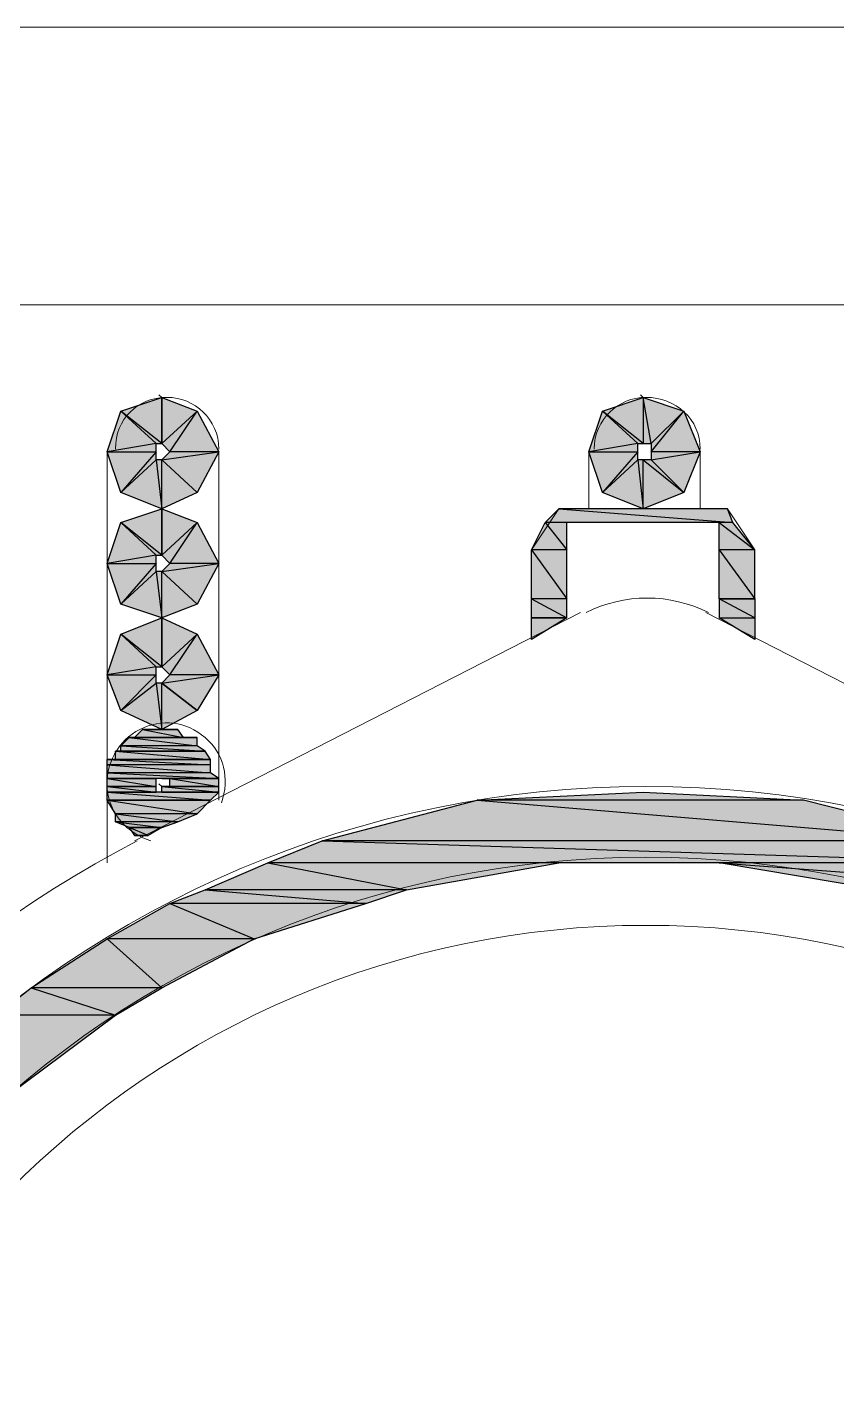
# Model space of a CAD drawing. Header units: millimetres. Extents: x 40 to 176, y -32 to 59.
# Drawn here: x 108.822 to 109.238, y 4.394 to 5.094 of the extents above; entities that cross this region are included whole.
import ezdxf

# ---------------------------------------------------------------- set-up
doc = ezdxf.new("R2010")
doc.units = ezdxf.units.MM
doc.layers.add('15 - Quadro de medição', color=6, linetype='Continuous')

msp = doc.modelspace()

# ---------------------------------------------------------------- hatches: boundary and pattern name
at = {"layer": '15 - Quadro de medição', "true_color": 0x000007}
h = msp.add_hatch(color=7, dxfattribs=at)
h.paths.add_polyline_path([(108.89125, 4.90361), (108.89125, 4.87986), (108.8703, 4.89662)])
h.paths.add_polyline_path([(108.89125, 4.87986), (108.8703, 4.89662), (108.88846, 4.87986)])
h.paths.add_polyline_path([(108.8703, 4.89662), (108.88846, 4.87986), (108.86332, 4.87567)])
h.paths.add_polyline_path([(108.88846, 4.87986), (108.86332, 4.87567), (108.88846, 4.87567)])
h.paths.add_polyline_path([(108.86332, 4.87567), (108.88846, 4.87567), (108.8703, 4.85472)])
h.paths.add_polyline_path([(108.88846, 4.87567), (108.8703, 4.85472), (108.88846, 4.87148)])
h.paths.add_polyline_path([(108.8703, 4.85472), (108.88846, 4.87148), (108.89125, 4.84634)])
h.paths.add_polyline_path([(108.88846, 4.87148), (108.89125, 4.84634), (108.89125, 4.87148)])
h.paths.add_polyline_path([(108.89125, 4.84634), (108.89125, 4.87148), (108.90941, 4.85472)])
h = msp.add_hatch(color=7, dxfattribs=at)
h.paths.add_polyline_path([(108.92059, 4.87567), (108.89544, 4.87567), (108.90941, 4.89662)])
h.paths.add_polyline_path([(108.89544, 4.87567), (108.90941, 4.89662), (108.89125, 4.87986)])
h.paths.add_polyline_path([(108.90941, 4.89662), (108.89125, 4.87986), (108.89125, 4.90361)])
h = msp.add_hatch(color=7, dxfattribs=at)
h.paths.add_polyline_path([(109.15943, 4.85472), (109.14267, 4.87148), (109.16781, 4.87567)])
h.paths.add_polyline_path([(109.14267, 4.87148), (109.16781, 4.87567), (109.14267, 4.87567)])
h.paths.add_polyline_path([(109.16781, 4.87567), (109.14267, 4.87567), (109.15943, 4.89662)])
h.paths.add_polyline_path([(109.14267, 4.87567), (109.15943, 4.89662), (109.14267, 4.87986)])
h.paths.add_polyline_path([(109.15943, 4.89662), (109.14267, 4.87986), (109.13848, 4.90361)])
h.paths.add_polyline_path([(109.14267, 4.87986), (109.13848, 4.90361), (109.13848, 4.87986)])
h.paths.add_polyline_path([(109.13848, 4.90361), (109.13848, 4.87986), (109.11753, 4.89662)])
h.paths.add_polyline_path([(109.13848, 4.87986), (109.11753, 4.89662), (109.13569, 4.87986)])
h.paths.add_polyline_path([(109.11753, 4.89662), (109.13569, 4.87986), (109.11054, 4.87567)])
h.paths.add_polyline_path([(109.13569, 4.87986), (109.11054, 4.87567), (109.13569, 4.87567)])
h.paths.add_polyline_path([(109.11054, 4.87567), (109.13569, 4.87567), (109.11753, 4.85472)])
h.paths.add_polyline_path([(109.13569, 4.87567), (109.11753, 4.85472), (109.13569, 4.87148)])
h.paths.add_polyline_path([(109.11753, 4.85472), (109.13569, 4.87148), (109.13848, 4.84634)])
h.paths.add_polyline_path([(109.13569, 4.87148), (109.13848, 4.84634), (109.13848, 4.87148)])
h.paths.add_polyline_path([(109.13848, 4.84634), (109.13848, 4.87148), (109.15943, 4.85472)])
h.paths.add_polyline_path([(109.13848, 4.87148), (109.15943, 4.85472), (109.14267, 4.87148)])
h = msp.add_hatch(color=7, dxfattribs=at)
h.paths.add_polyline_path([(108.90941, 4.85472), (108.89125, 4.87148), (108.92059, 4.87567)])
h.paths.add_polyline_path([(108.89125, 4.87148), (108.92059, 4.87567), (108.89544, 4.87567)])
h = msp.add_hatch(color=7, dxfattribs=at)
h.paths.add_polyline_path([(108.89125, 4.84634), (108.89125, 4.8226), (108.8703, 4.83936)])
h.paths.add_polyline_path([(108.89125, 4.8226), (108.8703, 4.83936), (108.88846, 4.8226)])
h.paths.add_polyline_path([(108.8703, 4.83936), (108.88846, 4.8226), (108.86332, 4.81841)])
h.paths.add_polyline_path([(108.88846, 4.8226), (108.86332, 4.81841), (108.88846, 4.81841)])
h.paths.add_polyline_path([(108.86332, 4.81841), (108.88846, 4.81841), (108.8703, 4.79745)])
h.paths.add_polyline_path([(108.88846, 4.81841), (108.8703, 4.79745), (108.88846, 4.81422)])
h.paths.add_polyline_path([(108.8703, 4.79745), (108.88846, 4.81422), (108.89125, 4.79047)])
h.paths.add_polyline_path([(108.88846, 4.81422), (108.89125, 4.79047), (108.89125, 4.81422)])
h.paths.add_polyline_path([(108.89125, 4.79047), (108.89125, 4.81422), (108.90941, 4.79745)])
h = msp.add_hatch(color=7, dxfattribs=at)
h.paths.add_polyline_path([(108.92059, 4.81841), (108.89544, 4.81841), (108.90941, 4.83936)])
h.paths.add_polyline_path([(108.89544, 4.81841), (108.90941, 4.83936), (108.89125, 4.8226)])
h.paths.add_polyline_path([(108.90941, 4.83936), (108.89125, 4.8226), (108.89125, 4.84634)])
h = msp.add_hatch(color=7, dxfattribs=at)
h.paths.add_polyline_path([(109.18178, 4.84634), (109.09518, 4.84634), (109.18457, 4.83936)])
h.paths.add_polyline_path([(109.09518, 4.84634), (109.18457, 4.83936), (109.0882, 4.83936)])
h = msp.add_hatch(color=7, dxfattribs=at)
h.paths.add_polyline_path([(109.09937, 4.83936), (109.0882, 4.83936), (109.09937, 4.82539)])
h.paths.add_polyline_path([(109.0882, 4.83936), (109.09937, 4.82539), (109.08121, 4.82539)])
h = msp.add_hatch(color=7, dxfattribs=at)
h.paths.add_polyline_path([(109.18457, 4.83936), (109.17759, 4.83936), (109.19575, 4.82539)])
h.paths.add_polyline_path([(109.17759, 4.83936), (109.19575, 4.82539), (109.17759, 4.82539)])
h = msp.add_hatch(color=7, dxfattribs=at)
h.paths.add_polyline_path([(109.09937, 4.82539), (109.08121, 4.82539), (109.09937, 4.80025)])
h.paths.add_polyline_path([(109.08121, 4.82539), (109.09937, 4.80025), (109.08121, 4.80025)])
h = msp.add_hatch(color=7, dxfattribs=at)
h.paths.add_polyline_path([(109.19575, 4.82539), (109.17759, 4.82539), (109.19575, 4.80025)])
h.paths.add_polyline_path([(109.17759, 4.82539), (109.19575, 4.80025), (109.17759, 4.80025)])
h = msp.add_hatch(color=7, dxfattribs=at)
h.paths.add_polyline_path([(108.90941, 4.79745), (108.89125, 4.81422), (108.92059, 4.81841)])
h.paths.add_polyline_path([(108.89125, 4.81422), (108.92059, 4.81841), (108.89544, 4.81841)])
h = msp.add_hatch(color=7, dxfattribs=at)
h.paths.add_polyline_path([(109.09937, 4.80025), (109.08121, 4.80025), (109.09937, 4.79047)])
h.paths.add_polyline_path([(109.08121, 4.80025), (109.09937, 4.79047), (109.08121, 4.79047)])
h = msp.add_hatch(color=7, dxfattribs=at)
h.paths.add_polyline_path([(109.17759, 4.80025), (109.17759, 4.79047), (109.19575, 4.79047)])
h.paths.add_polyline_path([(109.17759, 4.79047), (109.19575, 4.79047), (109.19575, 4.7793)])
for points in [[(109.17759, 4.80025), (109.19575, 4.80025), (109.19575, 4.79047)], [(109.08121, 4.79047), (109.09937, 4.79047), (109.08121, 4.7793)], [(108.88427, 4.7332), (108.89963, 4.7332), (108.89824, 4.7332)], [(109.13848, 4.70108), (109.22089, 4.69689), (109.05328, 4.69689)], [(108.87449, 4.68292), (108.89125, 4.68292), (108.88427, 4.67873)]]:
    msp.add_hatch(color=7, dxfattribs=at).paths.add_polyline_path(points)
h = msp.add_hatch(color=7, dxfattribs=at)
h.paths.add_polyline_path([(108.89125, 4.79047), (108.89125, 4.76533), (108.8703, 4.78209)])
h.paths.add_polyline_path([(108.89125, 4.76533), (108.8703, 4.78209), (108.88846, 4.76533)])
h.paths.add_polyline_path([(108.8703, 4.78209), (108.88846, 4.76533), (108.86332, 4.76114)])
h.paths.add_polyline_path([(108.88846, 4.76533), (108.86332, 4.76114), (108.88846, 4.76114)])
h.paths.add_polyline_path([(108.86332, 4.76114), (108.88846, 4.76114), (108.8703, 4.74298)])
h.paths.add_polyline_path([(108.88846, 4.76114), (108.8703, 4.74298), (108.88846, 4.75695)])
h.paths.add_polyline_path([(108.8703, 4.74298), (108.88846, 4.75695), (108.89125, 4.7332)])
h.paths.add_polyline_path([(108.88846, 4.75695), (108.89125, 4.7332), (108.89125, 4.75695)])
h.paths.add_polyline_path([(108.89125, 4.7332), (108.89125, 4.75695), (108.90941, 4.74298)])
h = msp.add_hatch(color=7, dxfattribs=at)
h.paths.add_polyline_path([(108.92059, 4.76114), (108.89544, 4.76114), (108.90941, 4.78209)])
h.paths.add_polyline_path([(108.89544, 4.76114), (108.90941, 4.78209), (108.89125, 4.76533)])
h.paths.add_polyline_path([(108.90941, 4.78209), (108.89125, 4.76533), (108.89125, 4.79047)])
h = msp.add_hatch(color=7, dxfattribs=at)
h.paths.add_polyline_path([(108.90941, 4.74298), (108.89125, 4.75695), (108.92059, 4.76114)])
h.paths.add_polyline_path([(108.89125, 4.75695), (108.92059, 4.76114), (108.89544, 4.76114)])
h = msp.add_hatch(color=7, dxfattribs=at)
h.paths.add_polyline_path([(108.89963, 4.7332), (108.88148, 4.7332), (108.90243, 4.72901)])
h.paths.add_polyline_path([(108.88148, 4.7332), (108.90243, 4.72901), (108.87729, 4.72901)])
h.paths.add_polyline_path([(108.90243, 4.72901), (108.87729, 4.72901)])
h.paths.add_polyline_path([(108.87729, 4.72901), (108.90243, 4.72901)])
h = msp.add_hatch(color=7, dxfattribs=at)
h.paths.add_polyline_path([(108.90941, 4.72482), (108.8703, 4.72482), (108.9136, 4.72203)])
h.paths.add_polyline_path([(108.8703, 4.72482), (108.9136, 4.72203), (108.8703, 4.72203)])
h.paths.add_polyline_path([(108.9136, 4.72203), (108.8703, 4.72203), (108.86751, 4.72203)])
h = msp.add_hatch(color=7, dxfattribs=at)
h.paths.add_polyline_path([(108.90941, 4.72901), (108.87449, 4.72901), (108.90941, 4.72482)])
h.paths.add_polyline_path([(108.87449, 4.72901), (108.90941, 4.72482), (108.8703, 4.72482)])
h = msp.add_hatch(color=7, dxfattribs=at)
h.paths.add_polyline_path([(108.9136, 4.72203), (108.86751, 4.72203), (108.9164, 4.71784)])
h.paths.add_polyline_path([(108.86751, 4.72203), (108.9164, 4.71784), (108.86751, 4.71784)])
h.paths.add_polyline_path([(108.9164, 4.71784), (108.86751, 4.71784), (108.86332, 4.71784)])
h = msp.add_hatch(color=7, dxfattribs=at)
h.paths.add_polyline_path([(108.9164, 4.71784), (108.86332, 4.71784), (108.9164, 4.71505)])
h.paths.add_polyline_path([(108.86332, 4.71784), (108.9164, 4.71505), (108.86332, 4.71505)])
h = msp.add_hatch(color=7, dxfattribs=at)
h.paths.add_polyline_path([(108.9164, 4.71505), (108.86332, 4.71505), (108.9164, 4.71085)])
h.paths.add_polyline_path([(108.86332, 4.71505), (108.9164, 4.71085), (108.86332, 4.71085)])
h = msp.add_hatch(color=7, dxfattribs=at)
h.paths.add_polyline_path([(108.9164, 4.71085), (108.86332, 4.71085), (108.92059, 4.70806)])
h.paths.add_polyline_path([(108.86332, 4.71085), (108.92059, 4.70806), (108.86332, 4.70806)])
h = msp.add_hatch(color=7, dxfattribs=at)
h.paths.add_polyline_path([(108.88846, 4.70806), (108.86332, 4.70806), (108.88846, 4.70387)])
h.paths.add_polyline_path([(108.86332, 4.70806), (108.88846, 4.70387), (108.86332, 4.70387)])
h = msp.add_hatch(color=7, dxfattribs=at)
h.paths.add_polyline_path([(108.88846, 4.70387), (108.86332, 4.70387), (108.88846, 4.70108)])
h.paths.add_polyline_path([(108.86332, 4.70387), (108.88846, 4.70108), (108.86332, 4.70108)])
h = msp.add_hatch(color=7, dxfattribs=at)
h.paths.add_polyline_path([(108.92059, 4.70387), (108.89125, 4.70387), (108.92059, 4.70108)])
h.paths.add_polyline_path([(108.89125, 4.70387), (108.92059, 4.70108), (108.89125, 4.70108)])
h = msp.add_hatch(color=7, dxfattribs=at)
h.paths.add_polyline_path([(108.92059, 4.70806), (108.89544, 4.70806), (108.92059, 4.70387)])
h.paths.add_polyline_path([(108.89544, 4.70806), (108.92059, 4.70387), (108.89544, 4.70387)])
h = msp.add_hatch(color=7, dxfattribs=at)
h.paths.add_polyline_path([(108.92059, 4.70108), (108.86332, 4.70108), (108.9164, 4.69689)])
h.paths.add_polyline_path([(108.86332, 4.70108), (108.9164, 4.69689), (108.86332, 4.69689)])
h.paths.add_polyline_path([(108.9164, 4.69689), (108.86332, 4.69689)])
h.paths.add_polyline_path([(108.86332, 4.69689), (108.9164, 4.69689)])
h.paths.add_polyline_path([(108.9164, 4.69689), (108.86332, 4.69689)])
h.paths.add_polyline_path([(108.9164, 4.69689), (108.86332, 4.69689)])
h = msp.add_hatch(color=7, dxfattribs=at)
h.paths.add_polyline_path([(108.9164, 4.69689), (108.86332, 4.69689), (108.90941, 4.6899)])
h.paths.add_polyline_path([(108.86332, 4.69689), (108.90941, 4.6899), (108.86751, 4.6899)])
h = msp.add_hatch(color=7, dxfattribs=at)
h.paths.add_polyline_path([(109.22089, 4.69689), (109.05328, 4.69689), (109.3033, 4.67594)])
h.paths.add_polyline_path([(109.05328, 4.69689), (109.3033, 4.67594), (108.97366, 4.67594)])
h = msp.add_hatch(color=7, dxfattribs=at)
h.paths.add_polyline_path([(108.90941, 4.6899), (108.86751, 4.6899), (108.89963, 4.68571)])
h.paths.add_polyline_path([(108.86751, 4.6899), (108.89963, 4.68571), (108.86751, 4.68571)])
h = msp.add_hatch(color=7, dxfattribs=at)
h.paths.add_polyline_path([(108.89963, 4.68571), (108.86751, 4.68571), (108.89125, 4.68292)])
h.paths.add_polyline_path([(108.86751, 4.68571), (108.89125, 4.68292), (108.87449, 4.68292)])
h = msp.add_hatch(color=7, dxfattribs=at)
h.paths.add_polyline_path([(108.87449, 4.68292), (108.87729, 4.67873), (108.88427, 4.67873)])
h.paths.add_polyline_path([(108.87729, 4.67873), (108.88427, 4.67873), (108.88148, 4.67873)])
h = msp.add_hatch(color=7, dxfattribs=at)
h.paths.add_polyline_path([(109.3033, 4.67594), (108.97366, 4.67594), (109.33123, 4.66476)])
h.paths.add_polyline_path([(108.97366, 4.67594), (109.33123, 4.66476), (108.94573, 4.66476)])
h = msp.add_hatch(color=7, dxfattribs=at)
h.paths.add_polyline_path([(109.09518, 4.66476), (108.94573, 4.66476), (109.01696, 4.65079)])
h.paths.add_polyline_path([(108.94573, 4.66476), (109.01696, 4.65079), (108.9136, 4.65079)])
h = msp.add_hatch(color=7, dxfattribs=at)
h.paths.add_polyline_path([(109.33123, 4.66476), (109.17759, 4.66476), (109.36336, 4.65079)])
h.paths.add_polyline_path([(109.17759, 4.66476), (109.36336, 4.65079), (109.26, 4.65079)])
h = msp.add_hatch(color=7, dxfattribs=at)
h.paths.add_polyline_path([(109.01696, 4.65079), (108.9136, 4.65079), (108.99601, 4.64381)])
h.paths.add_polyline_path([(108.9136, 4.65079), (108.99601, 4.64381), (108.89544, 4.64381)])
h = msp.add_hatch(color=7, dxfattribs=at)
h.paths.add_polyline_path([(108.99601, 4.64381), (108.89544, 4.64381), (108.93874, 4.62565)])
h.paths.add_polyline_path([(108.89544, 4.64381), (108.93874, 4.62565), (108.86332, 4.62565)])
h = msp.add_hatch(color=7, dxfattribs=at)
h.paths.add_polyline_path([(108.93874, 4.62565), (108.86332, 4.62565), (108.89125, 4.60051)])
h.paths.add_polyline_path([(108.86332, 4.62565), (108.89125, 4.60051), (108.82421, 4.60051)])
h = msp.add_hatch(color=7, dxfattribs=at)
h.paths.add_polyline_path([(108.89125, 4.60051), (108.82421, 4.60051), (108.86751, 4.58654)])
h.paths.add_polyline_path([(108.82421, 4.60051), (108.86751, 4.58654), (108.80605, 4.58654)])
h = msp.add_hatch(color=7, dxfattribs=at)
h.paths.add_polyline_path([(108.86751, 4.58654), (108.80605, 4.58654), (108.81304, 4.54604)])
h.paths.add_polyline_path([(108.80605, 4.58654), (108.81304, 4.54604), (108.75996, 4.54604)])

# ---------------------------------------------------------------- linework, layer by layer
at = {"layer": '15 - Quadro de medição', "color": 7, "linetype": 'Continuous', "lineweight": 20, "true_color": 0x000007}
msp.add_lwpolyline([(108.20824, 5.09357), (110.06174, 5.09357), (110.06174, 1.38517), (108.20824, 1.38517)], close=True, dxfattribs=at)
for points in [[(108.28087, 4.9511), (109.99609, 4.9511), (109.99609, 1.38517), (108.27389, 1.38517), (108.27249, 1.38657), (108.20824, 1.38517)], [(108.29484, 4.9511), (109.97514, 4.9511), (109.97514, 4.9511)], [(108.89125, 4.90361), (108.88986, 4.905), (108.88986, 4.905)], [(109.13848, 4.90361), (109.13708, 4.905), (109.13708, 4.905)], [(108.86332, 4.66476), (108.86332, 4.87567), (108.86332, 4.87567)], [(108.92059, 4.87567), (108.92059, 4.69689), (108.92059, 4.69689)], [(109.11054, 4.87567), (109.11054, 4.84634), (109.11054, 4.84634)], [(109.16781, 4.84634), (109.16781, 4.87567), (109.16781, 4.87567)], [(109.19575, 4.7793), (109.19575, 4.82539), (109.18178, 4.84634), (109.13848, 4.84634), (109.09518, 4.84634), (109.08121, 4.82539), (109.08121, 4.7793)], [(109.17759, 4.79047), (109.17759, 4.80025), (109.17759, 4.83936), (109.13848, 4.83936), (109.09937, 4.83936), (109.09937, 4.80025), (109.09937, 4.79047)], [(109.10635, 4.79326), (108.87729, 4.67594), (108.87729, 4.67594)], [(109.39967, 4.67594), (109.17061, 4.79326), (109.17061, 4.79326)], [(108.89125, 4.70387), (108.88986, 4.70527), (108.88986, 4.70527)]]:
    msp.add_lwpolyline(points, dxfattribs=at)
at = {"layer": '15 - Quadro de medição', "color": 7, "linetype": 'Continuous', "lineweight": -2, "true_color": 0x000007}
for points in [[(108.89125, 4.90361), (108.89125, 4.87986), (108.8703, 4.89662)], [(108.90941, 4.89662), (108.89125, 4.87986), (108.89125, 4.90361)], [(109.13848, 4.90361), (109.13848, 4.87986), (109.11753, 4.89662)], [(109.15943, 4.89662), (109.14267, 4.87986), (109.13848, 4.90361)], [(109.14267, 4.87986), (109.13848, 4.90361), (109.13848, 4.87986)], [(108.8703, 4.89662), (108.88846, 4.87986), (108.86332, 4.87567)], [(108.89125, 4.87986), (108.8703, 4.89662), (108.88846, 4.87986)], [(108.89544, 4.87567), (108.90941, 4.89662), (108.89125, 4.87986)], [(108.92059, 4.87567), (108.89544, 4.87567), (108.90941, 4.89662)], [(109.11753, 4.89662), (109.13569, 4.87986), (109.11054, 4.87567)], [(109.13848, 4.87986), (109.11753, 4.89662), (109.13569, 4.87986)], [(109.16781, 4.87567), (109.14267, 4.87567), (109.15943, 4.89662)], [(109.14267, 4.87567), (109.15943, 4.89662), (109.14267, 4.87986)], [(108.88846, 4.87986), (108.86332, 4.87567), (108.88846, 4.87567)], [(109.13569, 4.87986), (109.11054, 4.87567), (109.13569, 4.87567)], [(108.86332, 4.87567), (108.88846, 4.87567), (108.8703, 4.85472)], [(108.88846, 4.87567), (108.8703, 4.85472), (108.88846, 4.87148)], [(108.8703, 4.85472), (108.88846, 4.87148), (108.89125, 4.84634)], [(108.88846, 4.87148), (108.89125, 4.84634), (108.89125, 4.87148)], [(108.90941, 4.85472), (108.89125, 4.87148), (108.92059, 4.87567)], [(108.89125, 4.87148), (108.92059, 4.87567), (108.89544, 4.87567)], [(108.89125, 4.84634), (108.89125, 4.87148), (108.90941, 4.85472)], [(109.11054, 4.87567), (109.13569, 4.87567), (109.11753, 4.85472)], [(109.13569, 4.87567), (109.11753, 4.85472), (109.13569, 4.87148)], [(109.11753, 4.85472), (109.13569, 4.87148), (109.13848, 4.84634)], [(109.13569, 4.87148), (109.13848, 4.84634), (109.13848, 4.87148)], [(109.13848, 4.84634), (109.13848, 4.87148), (109.15943, 4.85472)], [(109.13848, 4.87148), (109.15943, 4.85472), (109.14267, 4.87148)], [(109.15943, 4.85472), (109.14267, 4.87148), (109.16781, 4.87567)], [(109.14267, 4.87148), (109.16781, 4.87567), (109.14267, 4.87567)], [(108.89125, 4.84634), (108.89125, 4.8226), (108.8703, 4.83936)], [(108.90941, 4.83936), (108.89125, 4.8226), (108.89125, 4.84634)], [(109.09518, 4.84634), (109.18457, 4.83936), (109.0882, 4.83936)], [(109.18178, 4.84634), (109.09518, 4.84634), (109.18457, 4.83936)], [(108.8703, 4.83936), (108.88846, 4.8226), (108.86332, 4.81841)], [(108.89125, 4.8226), (108.8703, 4.83936), (108.88846, 4.8226)], [(108.89544, 4.81841), (108.90941, 4.83936), (108.89125, 4.8226)], [(108.92059, 4.81841), (108.89544, 4.81841), (108.90941, 4.83936)], [(109.0882, 4.83936), (109.09937, 4.82539), (109.08121, 4.82539)], [(109.09937, 4.83936), (109.0882, 4.83936), (109.09937, 4.82539)], [(109.18457, 4.83936), (109.17759, 4.83936), (109.19575, 4.82539)], [(109.17759, 4.83936), (109.19575, 4.82539), (109.17759, 4.82539)], [(108.88846, 4.8226), (108.86332, 4.81841), (108.88846, 4.81841)], [(109.09937, 4.82539), (109.08121, 4.82539), (109.09937, 4.80025)], [(109.08121, 4.82539), (109.09937, 4.80025), (109.08121, 4.80025)], [(109.19575, 4.82539), (109.17759, 4.82539), (109.19575, 4.80025)], [(109.17759, 4.82539), (109.19575, 4.80025), (109.17759, 4.80025)], [(108.86332, 4.81841), (108.88846, 4.81841), (108.8703, 4.79745)], [(108.88846, 4.81841), (108.8703, 4.79745), (108.88846, 4.81422)], [(108.90941, 4.79745), (108.89125, 4.81422), (108.92059, 4.81841)], [(108.89125, 4.81422), (108.92059, 4.81841), (108.89544, 4.81841)], [(108.8703, 4.79745), (108.88846, 4.81422), (108.89125, 4.79047)], [(108.88846, 4.81422), (108.89125, 4.79047), (108.89125, 4.81422)], [(108.89125, 4.79047), (108.89125, 4.81422), (108.90941, 4.79745)], [(109.09937, 4.80025), (109.08121, 4.80025), (109.09937, 4.79047)], [(109.08121, 4.80025), (109.09937, 4.79047), (109.08121, 4.79047)], [(109.17759, 4.80025), (109.17759, 4.79047), (109.19575, 4.79047)], [(109.17759, 4.80025), (109.19575, 4.80025), (109.19575, 4.79047)], [(108.89125, 4.79047), (108.89125, 4.76533), (108.8703, 4.78209)], [(108.90941, 4.78209), (108.89125, 4.76533), (108.89125, 4.79047)], [(109.08121, 4.79047), (109.09937, 4.79047), (109.08121, 4.7793)], [(109.17759, 4.79047), (109.19575, 4.79047), (109.19575, 4.7793)], [(108.8703, 4.78209), (108.88846, 4.76533), (108.86332, 4.76114)], [(108.89125, 4.76533), (108.8703, 4.78209), (108.88846, 4.76533)], [(108.89544, 4.76114), (108.90941, 4.78209), (108.89125, 4.76533)], [(108.92059, 4.76114), (108.89544, 4.76114), (108.90941, 4.78209)], [(108.88846, 4.76533), (108.86332, 4.76114), (108.88846, 4.76114)], [(108.86332, 4.76114), (108.88846, 4.76114), (108.8703, 4.74298)], [(108.88846, 4.76114), (108.8703, 4.74298), (108.88846, 4.75695)], [(108.90941, 4.74298), (108.89125, 4.75695), (108.92059, 4.76114)], [(108.89125, 4.75695), (108.92059, 4.76114), (108.89544, 4.76114)], [(108.8703, 4.74298), (108.88846, 4.75695), (108.89125, 4.7332)], [(108.88846, 4.75695), (108.89125, 4.7332), (108.89125, 4.75695)], [(108.89125, 4.7332), (108.89125, 4.75695), (108.90941, 4.74298)], [(108.88148, 4.7332), (108.90243, 4.72901), (108.87729, 4.72901)], [(108.89963, 4.7332), (108.88427, 4.7332), (108.88148, 4.7332)], [(108.89963, 4.7332), (108.88148, 4.7332), (108.90243, 4.72901)], [(108.88846, 4.7332), (108.89963, 4.7332), (108.88427, 4.7332)], [(108.88427, 4.7332), (108.89963, 4.7332), (108.89824, 4.7332)], [(108.89125, 4.7332), (108.88846, 4.7332), (108.88846, 4.7332)], [(108.89125, 4.7332), (108.88846, 4.7332), (108.89963, 4.7332)], [(108.87449, 4.72901), (108.90941, 4.72482), (108.8703, 4.72482)], [(108.90941, 4.72482), (108.8703, 4.72482), (108.9136, 4.72203)], [(108.8703, 4.72482), (108.9136, 4.72203), (108.8703, 4.72203)], [(108.87729, 4.72901), (108.90941, 4.72901), (108.87449, 4.72901)], [(108.90941, 4.72901), (108.87449, 4.72901), (108.90941, 4.72482)], [(108.90243, 4.72901), (108.87729, 4.72901)], [(108.87729, 4.72901), (108.90243, 4.72901), (108.90243, 4.72901)], [(108.90243, 4.72901), (108.87729, 4.72901), (108.90941, 4.72901)], [(108.9164, 4.71784), (108.86751, 4.71784), (108.86332, 4.71784)], [(108.9164, 4.71784), (108.86332, 4.71784), (108.9164, 4.71505)], [(108.86332, 4.71784), (108.9164, 4.71505), (108.86332, 4.71505)], [(108.9136, 4.72203), (108.8703, 4.72203), (108.86751, 4.72203)], [(108.9136, 4.72203), (108.86751, 4.72203), (108.9164, 4.71784)], [(108.86751, 4.72203), (108.9164, 4.71784), (108.86751, 4.71784)], [(108.86751, 4.71784), (108.9164, 4.71784), (108.9164, 4.71784)], [(108.8703, 4.72203), (108.9136, 4.72203), (108.9136, 4.72203)], [(108.9164, 4.71505), (108.86332, 4.71505), (108.9164, 4.71085)], [(108.86332, 4.71505), (108.9164, 4.71085), (108.86332, 4.71085)], [(108.9164, 4.71085), (108.86332, 4.71085), (108.92059, 4.70806)], [(108.86332, 4.71085), (108.92059, 4.70806), (108.86332, 4.70806)], [(108.86332, 4.70806), (108.88846, 4.70806), (108.88846, 4.70806)], [(108.88846, 4.70806), (108.88846, 4.70806), (108.86332, 4.70806)], [(108.86332, 4.70806), (108.88846, 4.70806), (108.88846, 4.70806)], [(108.88846, 4.70806), (108.88846, 4.70806), (108.86332, 4.70806)], [(108.86332, 4.70806), (108.88846, 4.70806), (108.88846, 4.70806)], [(108.88846, 4.70806), (108.88846, 4.70806), (108.86332, 4.70806)], [(108.86332, 4.70806), (108.88846, 4.70806), (108.88846, 4.70806)], [(108.88846, 4.70806), (108.88846, 4.70806), (108.86332, 4.70806)], [(108.88846, 4.70806), (108.86332, 4.70806)], [(108.86332, 4.70806), (108.88846, 4.70806), (108.88846, 4.70806)], [(108.86332, 4.70806), (108.88846, 4.70806), (108.88846, 4.70806)], [(108.88846, 4.70806), (108.88846, 4.70806), (108.86332, 4.70806)], [(108.86332, 4.70806), (108.88846, 4.70806), (108.88846, 4.70806)], [(108.88846, 4.70806), (108.88846, 4.70806), (108.86332, 4.70806)], [(108.88846, 4.70806), (108.86332, 4.70806), (108.88846, 4.70387)], [(108.86332, 4.70806), (108.88846, 4.70387), (108.86332, 4.70387)], [(108.86332, 4.70387), (108.88846, 4.70387), (108.88846, 4.70387)], [(108.88846, 4.70387), (108.88846, 4.70387), (108.86332, 4.70387)], [(108.86332, 4.70387), (108.88846, 4.70387), (108.88846, 4.70387)], [(108.88846, 4.70387), (108.88846, 4.70387), (108.86332, 4.70387)], [(108.86332, 4.70387), (108.88846, 4.70387), (108.88846, 4.70387)], [(108.88846, 4.70387), (108.88846, 4.70387), (108.86332, 4.70387)], [(108.86332, 4.70387), (108.88846, 4.70387), (108.88846, 4.70387)], [(108.88846, 4.70387), (108.88846, 4.70387), (108.86332, 4.70387)], [(108.86332, 4.70387), (108.88846, 4.70387), (108.88846, 4.70387)], [(108.88846, 4.70387), (108.88846, 4.70387), (108.86332, 4.70387)], [(108.88846, 4.70387), (108.86332, 4.70387), (108.88846, 4.70108)], [(108.86332, 4.70387), (108.88846, 4.70108), (108.86332, 4.70108)], [(108.89125, 4.70806), (108.92059, 4.70806), (108.92059, 4.70806)], [(108.92059, 4.70806), (108.92059, 4.70806), (108.89125, 4.70806)], [(108.92059, 4.70806), (108.89125, 4.70806)], [(108.89125, 4.70806), (108.92059, 4.70806), (108.92059, 4.70806)], [(108.89125, 4.70806), (108.92059, 4.70806), (108.92059, 4.70806)], [(108.92059, 4.70806), (108.92059, 4.70806), (108.89125, 4.70806)], [(108.89125, 4.70806), (108.92059, 4.70806), (108.92059, 4.70806)], [(108.92059, 4.70806), (108.92059, 4.70806), (108.89125, 4.70806)], [(108.89125, 4.70806), (108.92059, 4.70806), (108.92059, 4.70806)], [(108.92059, 4.70806), (108.92059, 4.70806), (108.89125, 4.70806)], [(108.89125, 4.70806), (108.92059, 4.70806), (108.92059, 4.70806)], [(108.92059, 4.70806), (108.92059, 4.70806), (108.89125, 4.70806)], [(108.92059, 4.70806), (108.89125, 4.70806)], [(108.89125, 4.70806), (108.92059, 4.70806), (108.89544, 4.70806)], [(108.89544, 4.70387), (108.92059, 4.70387), (108.89125, 4.70387)], [(108.89125, 4.70387), (108.92059, 4.70387), (108.92059, 4.70387)], [(108.92059, 4.70387), (108.92059, 4.70387), (108.89125, 4.70387)], [(108.92059, 4.70387), (108.89125, 4.70387), (108.92059, 4.70108)], [(108.89125, 4.70387), (108.92059, 4.70108), (108.89125, 4.70108)], [(108.92059, 4.70806), (108.89544, 4.70806), (108.92059, 4.70387)], [(108.89544, 4.70806), (108.92059, 4.70387), (108.89544, 4.70387)], [(108.89544, 4.70387), (108.92059, 4.70387), (108.92059, 4.70387)], [(108.92059, 4.70387), (108.92059, 4.70387), (108.89544, 4.70387)], [(108.89544, 4.70387), (108.92059, 4.70387), (108.92059, 4.70387)], [(108.92059, 4.70387), (108.92059, 4.70387), (108.89544, 4.70387)], [(108.89544, 4.70387), (108.92059, 4.70387), (108.92059, 4.70387)], [(108.92059, 4.70387), (108.92059, 4.70387), (108.89544, 4.70387)], [(108.92059, 4.70387), (108.89544, 4.70387)], [(108.86332, 4.70108), (108.88846, 4.70108), (108.88846, 4.70108)], [(108.88846, 4.70108), (108.88846, 4.70108), (108.86332, 4.70108)], [(108.88846, 4.70108), (108.86332, 4.70108)], [(108.86332, 4.70108), (108.88846, 4.70108), (108.88846, 4.70108)], [(108.86332, 4.70108), (108.88846, 4.70108), (108.88846, 4.70108)], [(108.88846, 4.70108), (108.88846, 4.70108), (108.86332, 4.70108)], [(108.86332, 4.70108), (108.88846, 4.70108), (108.88846, 4.70108)], [(108.88846, 4.70108), (108.88846, 4.70108), (108.86332, 4.70108)], [(108.92059, 4.70108), (108.86332, 4.70108), (108.9164, 4.69689)], [(108.86332, 4.70108), (108.9164, 4.69689), (108.86332, 4.69689)], [(108.9164, 4.69689), (108.86332, 4.69689)], [(108.86332, 4.69689), (108.9164, 4.69689), (108.9164, 4.69689)], [(108.9164, 4.69689), (108.9164, 4.69689), (108.86332, 4.69689)], [(108.9164, 4.69689), (108.86332, 4.69689)], [(108.9164, 4.69689), (108.86332, 4.69689), (108.90941, 4.6899)], [(108.86332, 4.69689), (108.90941, 4.6899), (108.86751, 4.6899)], [(108.89125, 4.70108), (108.92059, 4.70108), (108.92059, 4.70108)], [(108.92059, 4.70108), (108.92059, 4.70108), (108.89125, 4.70108)], [(108.89125, 4.70108), (108.92059, 4.70108), (108.92059, 4.70108)], [(108.92059, 4.70108), (108.92059, 4.70108), (108.89125, 4.70108)], [(108.89125, 4.70108), (108.92059, 4.70108), (108.92059, 4.70108)], [(108.92059, 4.70108), (108.92059, 4.70108), (108.89125, 4.70108)], [(108.92059, 4.70108), (108.89125, 4.70108)], [(108.89125, 4.70108), (108.92059, 4.70108), (108.92059, 4.70108)], [(109.05328, 4.69689), (109.3033, 4.67594), (108.97366, 4.67594)], [(109.13848, 4.70108), (109.22089, 4.69689), (109.05328, 4.69689)], [(109.22089, 4.69689), (109.05328, 4.69689), (109.3033, 4.67594)], [(108.90941, 4.6899), (108.86751, 4.6899), (108.89963, 4.68571)], [(108.86751, 4.6899), (108.89963, 4.68571), (108.86751, 4.68571)], [(108.89963, 4.68571), (108.86751, 4.68571), (108.89125, 4.68292)], [(108.86751, 4.68571), (108.89125, 4.68292), (108.87449, 4.68292)], [(108.87449, 4.68292), (108.87729, 4.67873), (108.88427, 4.67873)], [(108.87449, 4.68292), (108.89125, 4.68292), (108.88427, 4.67873)], [(108.87729, 4.67873), (108.88427, 4.67873), (108.88148, 4.67873)], [(108.97366, 4.67594), (109.33123, 4.66476), (108.94573, 4.66476)], [(109.3033, 4.67594), (108.97366, 4.67594), (109.33123, 4.66476)], [(108.94573, 4.66476), (109.01696, 4.65079), (108.9136, 4.65079)], [(109.09518, 4.66476), (108.94573, 4.66476), (109.01696, 4.65079)], [(109.33123, 4.66476), (109.17759, 4.66476), (109.36336, 4.65079)], [(109.17759, 4.66476), (109.36336, 4.65079), (109.26, 4.65079)], [(108.9136, 4.65079), (108.99601, 4.64381), (108.89544, 4.64381)], [(109.01696, 4.65079), (108.9136, 4.65079), (108.99601, 4.64381)], [(108.89544, 4.64381), (108.93874, 4.62565), (108.86332, 4.62565)], [(108.99601, 4.64381), (108.89544, 4.64381), (108.93874, 4.62565)], [(108.86332, 4.62565), (108.89125, 4.60051), (108.82421, 4.60051)], [(108.93874, 4.62565), (108.86332, 4.62565), (108.89125, 4.60051)], [(108.82421, 4.60051), (108.86751, 4.58654), (108.80605, 4.58654)], [(108.89125, 4.60051), (108.82421, 4.60051), (108.86751, 4.58654)], [(108.86751, 4.58654), (108.80605, 4.58654), (108.81304, 4.54604)]]:
    msp.add_lwpolyline(points, close=True, dxfattribs=at)
at = {"layer": '15 - Quadro de medição', "color": 7, "linetype": 'Continuous', "lineweight": 20, "true_color": 0x000007}
for points in [[(108.89405, 4.90361), (108.87868, 4.90361), (108.86751, 4.89243), (108.86751, 4.87707)], [(108.92059, 4.87707), (108.92059, 4.89243), (108.90801, 4.90361), (108.89405, 4.90361)], [(109.13988, 4.90361), (109.12591, 4.90361), (109.11334, 4.89243), (109.11334, 4.87707)], [(109.16781, 4.87707), (109.16781, 4.89243), (109.15524, 4.90361), (109.13988, 4.90361)], [(109.172, 4.79326), (109.15245, 4.80304), (109.1287, 4.80304), (109.10915, 4.79326)]]:
    msp.add_open_spline(points, degree=3, dxfattribs=at)
for points in [[(108.92198, 4.69549), (108.92617, 4.70806), (108.92338, 4.72063), (108.9136, 4.72901), (108.9136, 4.72901), (108.90382, 4.73739), (108.89125, 4.73879), (108.88008, 4.7332), (108.88008, 4.7332), (108.86891, 4.72762), (108.86192, 4.71505), (108.86332, 4.70247), (108.86332, 4.70247), (108.86472, 4.6899), (108.8731, 4.68013), (108.88567, 4.67594)], [(109.67484, 4.16891), (109.67484, 4.46503), (109.43599, 4.70387), (109.13988, 4.70387), (109.13988, 4.70387), (108.84516, 4.70387), (108.60631, 4.46503), (108.60631, 4.16891), (108.60631, 4.16891), (108.60631, 3.8742), (108.84516, 3.63535), (109.13988, 3.63535), (109.13988, 3.63535), (109.43599, 3.63535), (109.67484, 3.8742), (109.67484, 4.16891)], [(108.87868, 4.67594), (108.64542, 4.55581), (108.52391, 4.29043), (108.58676, 4.03482), (108.58676, 4.03482), (108.64822, 3.77922), (108.87729, 3.59904), (109.13988, 3.59904), (109.13988, 3.59904), (109.40386, 3.59904), (109.63293, 3.77922), (109.69439, 4.03482), (109.69439, 4.03482), (109.75724, 4.29043), (109.63573, 4.55581), (109.40107, 4.67594)], [(109.63852, 4.16891), (109.63852, 4.44547), (109.41643, 4.66756), (109.13988, 4.66756), (109.13988, 4.66756), (108.86472, 4.66756), (108.64123, 4.44547), (108.64123, 4.16891), (108.64123, 4.16891), (108.64123, 3.89375), (108.86472, 3.67027), (109.13988, 3.67027), (109.13988, 3.67027), (109.41643, 3.67027), (109.63852, 3.89375), (109.63852, 4.16891)], [(109.6036, 4.16891), (109.6036, 4.42452), (109.39548, 4.63264), (109.13988, 4.63264), (109.13988, 4.63264), (108.88427, 4.63264), (108.67755, 4.42452), (108.67755, 4.16891), (108.67755, 4.16891), (108.67755, 3.91331), (108.88427, 3.70659), (109.13988, 3.70659), (109.13988, 3.70659), (109.39548, 3.70659), (109.6036, 3.91331), (109.6036, 4.16891)]]:
    msp.add_open_spline(points, degree=3, knots=[0, 0, 0, 0, 0.0625, 0.0625, 0.0625, 0.062501, 0.125, 0.125, 0.125, 0.125001, 0.1875, 0.1875, 0.1875, 0.187501, 1, 1, 1, 1], dxfattribs=at)

doc.saveas('drawing.dxf')
